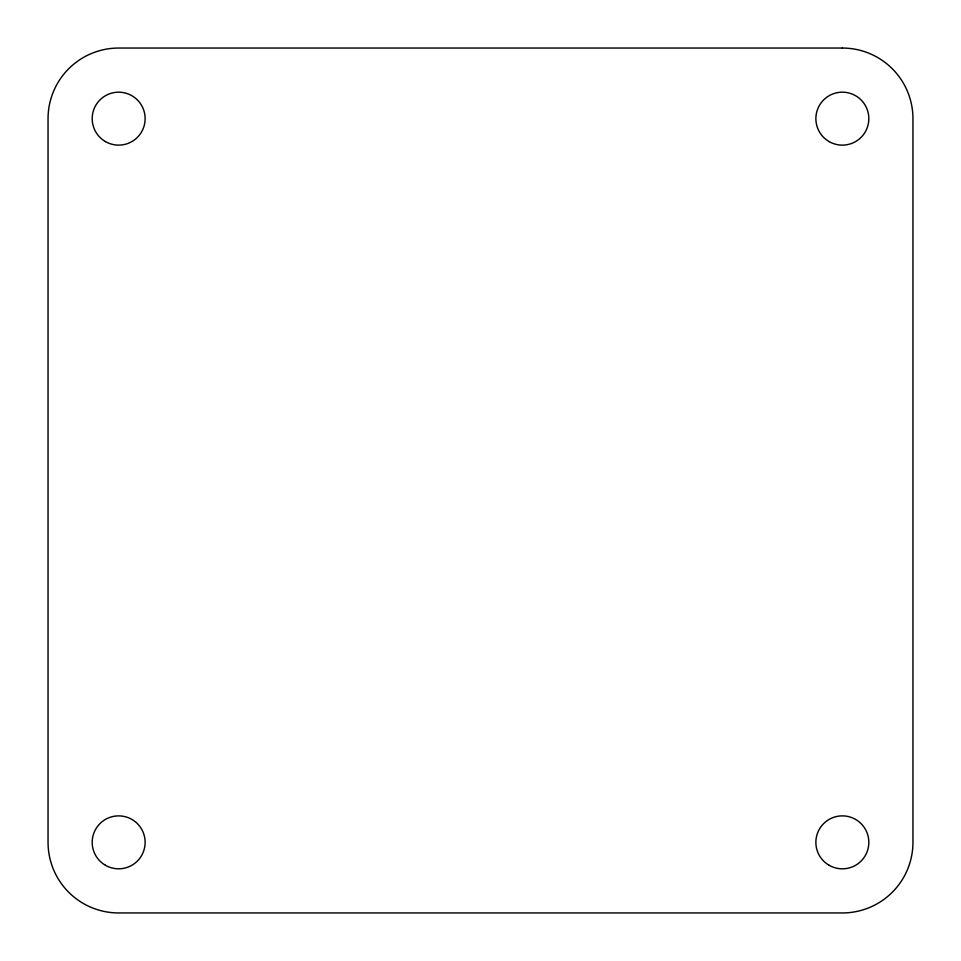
<?xml version="1.0" encoding="UTF-8"?>
<svg xmlns="http://www.w3.org/2000/svg" width="961" height="961" viewBox="0 0 961 961"><rect width="100%" height="100%" fill="white"/><g stroke="black" fill="none" stroke-linecap="round" stroke-linejoin="round"><path stroke-width="1.44" d="M842.341 48.05L118.659 48.05A70.609 70.609 0 0 0 48.05 118.659L48.05 842.341A70.609 70.609 0 0 0 118.659 912.95L842.341 912.95A70.609 70.609 0 0 0 912.95 842.341L912.95 118.659A70.609 70.609 0 0 0 842.341 48.05M105.422 865.272A26.476 26.476 0 0 0 145.135 842.341A26.476 26.476 0 0 0 105.422 819.421A26.476 26.476 0 0 0 105.422 865.272M829.103 865.272A26.476 26.476 0 0 0 868.828 842.341A26.476 26.476 0 0 0 829.103 819.421A26.476 26.476 0 0 0 829.103 865.272M829.103 141.579A26.476 26.476 0 0 0 868.828 118.659A26.476 26.476 0 0 0 829.103 95.728A26.476 26.476 0 0 0 829.103 141.579M105.422 141.579A26.476 26.476 0 0 0 145.135 118.659A26.476 26.476 0 0 0 105.422 95.728A26.476 26.476 0 0 0 105.422 141.579"/></g></svg>
